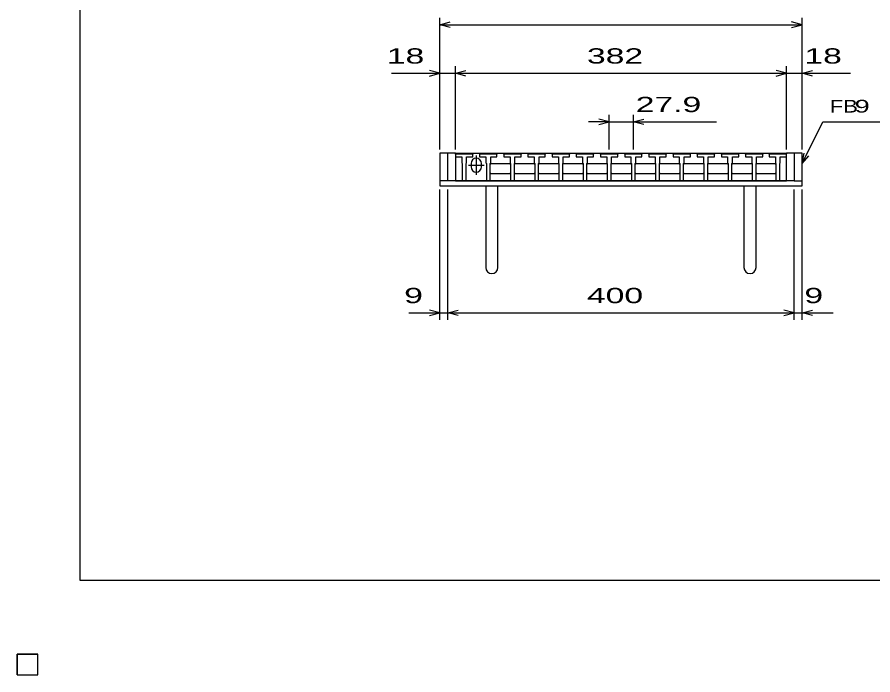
# Model space of a CAD drawing. Units: millimetres, scale not verified, with parts at other scales. Extents: x -1456 to 1385, y -1026 to 843.
# Drawn here: x -1456 to -468, y -1026 to -267 of the extents above; entities that cross this region are included whole.
import ezdxf
from ezdxf.enums import TextEntityAlignment as Align

# ---------------------------------------------------------------- set-up
doc = ezdxf.new("R2010")
doc.units = ezdxf.units.MM
doc.header["$LTSCALE"] = 8
for name, color, linetype, lineweight in [('0_2', 150, 'Continuous', 25), ('16', 3, 'Continuous', 25), ('22', 2, 'Continuous', 25), ('49', 3, 'Continuous', 25)]:
    doc.layers.add(name, color=color, linetype=linetype, lineweight=lineweight)
doc.styles.add('ベクトル', font='')
doc.styles.get('ベクトル').set_extended_font_data('ベクトル')

msp = doc.modelspace()

# ---------------------------------------------------------------- linework, layer by layer
at = {"layer": '0_2'}
for p, q in [((-1383.2, -917.2), (-1383.2, 842.8)), ((1384.8, -917.2), (-1383.2, -917.2))]:
    msp.add_line(p, q, dxfattribs=at)
at = {"layer": '16'}
for p, q in [((-1456, -1002), (-1432, -1002)), ((-1456, -1026), (-1456, -1002)), ((-1456, -1002), (-1432, -1002)), ((-1456, -1026), (-1456, -1002)), ((-1456, -1002), (-1432, -1002)), ((-1456, -1026), (-1456, -1002)), ((-1456, -1002), (-1432, -1002)), ((-1456, -1026), (-1456, -1002)), ((-1456, -1002), (-1432, -1002)), ((-1456, -1026), (-1456, -1002)), ((-1432, -1026), (-1432, -1002)), ((-1432, -1026), (-1432, -1002)), ((-1432, -1026), (-1432, -1002)), ((-1432, -1026), (-1432, -1002)), ((-1432, -1026), (-1432, -1002)), ((-1456, -1026), (-1432, -1026)), ((-1456, -1026), (-1432, -1026)), ((-1456, -1026), (-1432, -1026)), ((-1456, -1026), (-1432, -1026)), ((-1456, -1026), (-1432, -1026))]:
    msp.add_line(p, q, dxfattribs=at)
at = {"layer": '22'}
for p, q in [((-1432, -1002), (-1456, -1002)), ((-1456, -1002), (-1456, -1026)), ((-1432, -1002), (-1456, -1002)), ((-1456, -1002), (-1456, -1026)), ((-1432, -1002), (-1456, -1002)), ((-1456, -1002), (-1456, -1026)), ((-1432, -1026), (-1432, -1002)), ((-1432, -1026), (-1432, -1002)), ((-1432, -1026), (-1432, -1002)), ((-1456, -1026), (-1432, -1026)), ((-1456, -1026), (-1432, -1026)), ((-1456, -1026), (-1432, -1026))]:
    msp.add_line(p, q, dxfattribs=at)
at = {"layer": '49', "color": 4}
for p, q in [((-968, -419.986), (-968, -267.986)), ((-968, -275.986), (-956, -272.786)), ((-956, -279.186), (-968, -275.986)), ((-968, -275.986), (-550, -275.986)), ((-550, -275.986), (-562, -272.786)), ((-562, -279.186), (-550, -275.986)), ((-550, -419.986), (-550, -267.986)), ((-968, -419.986), (-968, -323.986)), ((-950, -419.986), (-950, -323.986)), ((-568, -419.986), (-568, -323.986)), ((-550, -419.986), (-550, -323.986)), ((-1024, -331.986), (-968, -331.986)), ((-968, -331.986), (-980, -328.786)), ((-980, -335.186), (-968, -331.986)), ((-968, -331.986), (-950, -331.986)), ((-950, -331.986), (-938, -328.786)), ((-938, -335.186), (-950, -331.986)), ((-950, -331.986), (-568, -331.986)), ((-568, -331.986), (-580, -328.786)), ((-580, -335.186), (-568, -331.986)), ((-568, -331.986), (-550, -331.986)), ((-550, -331.986), (-538, -328.786)), ((-538, -335.186), (-550, -331.986)), ((-550, -331.986), (-494, -331.986)), ((-772.6, -387.986), (-784.6, -384.786)), ((-772.6, -419.986), (-772.6, -379.986)), ((-744.7, -379.986), (-744.7, -419.986)), ((-744.7, -387.986), (-732.7, -384.786)), ((-772.6, -387.986), (-796.6, -387.986)), ((-784.6, -391.186), (-772.6, -387.986)), ((-772.6, -387.986), (-744.7, -387.986)), ((-732.7, -391.186), (-744.7, -387.986)), ((-744.7, -387.986), (-648.7, -387.986)), ((-550, -435.986), (-526, -387.986)), ((-526, -387.986), (-398, -387.986)), ((-550, -435.986), (-547.6, -424.306)), ((-550, -435.986), (-542, -427.186)), ((-968, -616.386), (-968, -465.986)), ((-959, -616.386), (-959, -465.986)), ((-559, -616.386), (-559, -465.986)), ((-550, -616.386), (-550, -465.986)), ((-1004, -608.386), (-968, -608.386)), ((-968, -608.386), (-980, -605.186)), ((-980, -611.586), (-968, -608.386)), ((-968, -608.386), (-959, -608.386)), ((-959, -608.386), (-947, -605.186)), ((-947, -611.586), (-959, -608.386)), ((-959, -608.386), (-559, -608.386)), ((-559, -608.386), (-571, -605.186)), ((-571, -611.586), (-559, -608.386)), ((-559, -608.386), (-550, -608.386)), ((-550, -608.386), (-538, -605.186)), ((-538, -611.586), (-550, -608.386)), ((-550, -608.386), (-514, -608.386))]:
    msp.add_line(p, q, dxfattribs=at)
at = {"layer": '49', "color": 6}
for p, q in [((-950, -423.986), (-968, -423.986)), ((-968, -423.986), (-968, -461.986)), ((-959, -455.986), (-959, -423.986)), ((-550, -423.986), (-568, -423.986)), ((-559, -423.986), (-559, -455.986)), ((-550, -461.986), (-550, -423.986)), ((-959, -455.986), (-968, -455.986)), ((-968, -461.986), (-550, -461.986)), ((-559, -455.986), (-959, -455.986)), ((-915, -461.986), (-915, -555.986)), ((-901, -555.987), (-901, -461.987)), ((-617, -461.986), (-617, -555.986)), ((-603, -555.987), (-603, -461.987)), ((-559, -455.986), (-550, -455.986))]:
    msp.add_line(p, q, dxfattribs=at)
at = {"layer": '49'}
for p, q in [((-950, -425.486), (-949.5, -423.986)), ((-950, -423.986), (-568, -423.986)), ((-950, -423.986), (-950, -455.986)), ((-949.5, -423.986), (-946.6, -423.986)), ((-946.6, -423.986), (-946.1, -425.486)), ((-941.95, -425.486), (-941.45, -423.986)), ((-941.45, -423.986), (-938.55, -423.986)), ((-938.55, -423.986), (-938.05, -425.486)), ((-933.9, -425.486), (-933.4, -423.986)), ((-933.4, -423.986), (-930.5, -423.986)), ((-930.5, -423.986), (-930, -425.486)), ((-922.1, -425.486), (-921.6, -423.986)), ((-921.6, -423.986), (-918.7, -423.986)), ((-918.7, -423.986), (-918.2, -425.486)), ((-914.05, -425.486), (-913.55, -423.986)), ((-913.55, -423.986), (-910.65, -423.986)), ((-910.65, -423.986), (-910.15, -425.486)), ((-906, -425.486), (-905.5, -423.986)), ((-905.5, -423.986), (-902.6, -423.986)), ((-902.6, -423.986), (-902.1, -425.486)), ((-894.2, -425.486), (-893.7, -423.986)), ((-893.7, -423.986), (-890.8, -423.986)), ((-890.8, -423.986), (-890.3, -425.486)), ((-886.15, -425.486), (-885.65, -423.986)), ((-885.65, -423.986), (-882.75, -423.986)), ((-882.75, -423.986), (-882.25, -425.486)), ((-878.1, -425.486), (-877.6, -423.986)), ((-877.6, -423.986), (-874.7, -423.986)), ((-874.7, -423.986), (-874.2, -425.486)), ((-866.3, -425.486), (-865.8, -423.986)), ((-865.8, -423.986), (-862.9, -423.986)), ((-862.9, -423.986), (-862.4, -425.486)), ((-858.25, -425.486), (-857.75, -423.986)), ((-857.75, -423.986), (-854.85, -423.986)), ((-854.85, -423.986), (-854.35, -425.486)), ((-850.2, -425.486), (-849.7, -423.986)), ((-849.7, -423.986), (-846.8, -423.986)), ((-846.8, -423.986), (-846.3, -425.486)), ((-838.4, -425.486), (-837.9, -423.986)), ((-837.9, -423.986), (-835, -423.986)), ((-835, -423.986), (-834.5, -425.486)), ((-830.35, -425.486), (-829.85, -423.986)), ((-829.85, -423.986), (-826.95, -423.986)), ((-826.95, -423.986), (-826.45, -425.486)), ((-822.3, -425.486), (-821.8, -423.986)), ((-821.8, -423.986), (-818.9, -423.986)), ((-818.9, -423.986), (-818.4, -425.486)), ((-810.5, -425.486), (-810, -423.986)), ((-810, -423.986), (-807.1, -423.986)), ((-807.1, -423.986), (-806.6, -425.486)), ((-802.45, -425.486), (-801.95, -423.986)), ((-801.95, -423.986), (-799.05, -423.986)), ((-799.05, -423.986), (-798.55, -425.486)), ((-794.4, -425.486), (-793.9, -423.986)), ((-793.9, -423.986), (-791, -423.986)), ((-791, -423.986), (-790.5, -425.486)), ((-782.6, -425.486), (-782.1, -423.986)), ((-782.1, -423.986), (-779.2, -423.986)), ((-779.2, -423.986), (-778.7, -425.486)), ((-774.55, -425.486), (-774.05, -423.986)), ((-774.05, -423.986), (-771.15, -423.986)), ((-771.15, -423.986), (-770.65, -425.486)), ((-766.5, -425.486), (-766, -423.986)), ((-766, -423.986), (-763.1, -423.986)), ((-763.1, -423.986), (-762.6, -425.486)), ((-754.7, -425.486), (-754.2, -423.986)), ((-754.2, -423.986), (-751.3, -423.986)), ((-751.3, -423.986), (-750.8, -425.486)), ((-746.65, -425.486), (-746.15, -423.986)), ((-746.15, -423.986), (-743.25, -423.986)), ((-743.25, -423.986), (-742.75, -425.486)), ((-738.6, -425.486), (-738.1, -423.986)), ((-738.1, -423.986), (-735.2, -423.986)), ((-735.2, -423.986), (-734.7, -425.486)), ((-726.8, -425.486), (-726.3, -423.986)), ((-726.3, -423.986), (-723.4, -423.986)), ((-723.4, -423.986), (-722.9, -425.486)), ((-718.75, -425.486), (-718.25, -423.986)), ((-718.25, -423.986), (-715.35, -423.986)), ((-715.35, -423.986), (-714.85, -425.486)), ((-710.7, -425.486), (-710.2, -423.986)), ((-710.2, -423.986), (-707.3, -423.986)), ((-707.3, -423.986), (-706.8, -425.486)), ((-698.9, -425.486), (-698.4, -423.986)), ((-698.4, -423.986), (-695.5, -423.986)), ((-695.5, -423.986), (-695, -425.486)), ((-690.85, -425.486), (-690.35, -423.986)), ((-690.35, -423.986), (-687.45, -423.986)), ((-687.45, -423.986), (-686.95, -425.486)), ((-682.8, -425.486), (-682.3, -423.986)), ((-682.3, -423.986), (-679.4, -423.986)), ((-679.4, -423.986), (-678.9, -425.486)), ((-671, -425.486), (-670.5, -423.986)), ((-670.5, -423.986), (-667.6, -423.986)), ((-667.6, -423.986), (-667.1, -425.486)), ((-662.95, -425.486), (-662.45, -423.986)), ((-662.45, -423.986), (-659.55, -423.986)), ((-659.55, -423.986), (-659.05, -425.486)), ((-654.9, -425.486), (-654.4, -423.986)), ((-654.4, -423.986), (-651.5, -423.986)), ((-651.5, -423.986), (-651, -425.486)), ((-643.1, -425.486), (-642.6, -423.986)), ((-642.6, -423.986), (-639.7, -423.986)), ((-639.7, -423.986), (-639.2, -425.486)), ((-635.05, -425.486), (-634.55, -423.986)), ((-634.55, -423.986), (-631.65, -423.986)), ((-631.65, -423.986), (-631.15, -425.486)), ((-627, -425.486), (-626.5, -423.986)), ((-626.5, -423.986), (-623.6, -423.986)), ((-623.6, -423.986), (-623.1, -425.486)), ((-615.2, -425.486), (-614.7, -423.986)), ((-614.7, -423.986), (-611.8, -423.986)), ((-611.8, -423.986), (-611.3, -425.486)), ((-607.15, -425.486), (-606.65, -423.986)), ((-606.65, -423.986), (-603.75, -423.986)), ((-603.75, -423.986), (-603.25, -425.486)), ((-599.1, -425.486), (-598.6, -423.986)), ((-598.6, -423.986), (-595.7, -423.986)), ((-595.7, -423.986), (-595.2, -425.486)), ((-588, -425.486), (-587.5, -423.986)), ((-587.5, -423.986), (-584.6, -423.986)), ((-584.6, -423.986), (-584.1, -425.486)), ((-579.95, -425.486), (-579.45, -423.986)), ((-579.45, -423.986), (-576.55, -423.986)), ((-576.55, -423.986), (-576.05, -425.486)), ((-571.9, -425.486), (-571.4, -423.986)), ((-571.4, -423.986), (-568.5, -423.986)), ((-568.5, -423.986), (-568, -425.486)), ((-568, -455.986), (-568, -423.986)), ((-950, -425.486), (-950, -428.486)), ((-930, -425.486), (-950, -425.486)), ((-950, -428.486), (-942.75, -428.486)), ((-942.75, -428.486), (-942.75, -435.486)), ((-937.25, -435.486), (-937.25, -428.486)), ((-937.25, -428.486), (-930, -428.486)), ((-930, -428.486), (-930, -425.486)), ((-926.05, -426.986), (-926.05, -448.986)), ((-922.1, -425.486), (-922.1, -428.486)), ((-902.1, -425.486), (-922.1, -425.486)), ((-922.1, -428.486), (-914.85, -428.486)), ((-914.85, -428.486), (-914.85, -435.486)), ((-909.35, -435.486), (-909.35, -428.486)), ((-909.35, -428.486), (-902.1, -428.486)), ((-902.1, -428.486), (-902.1, -425.486)), ((-894.2, -425.486), (-894.2, -428.486)), ((-874.2, -425.486), (-894.2, -425.486)), ((-894.2, -428.486), (-886.95, -428.486)), ((-886.95, -428.486), (-886.95, -435.486)), ((-881.45, -435.486), (-881.45, -428.486)), ((-881.45, -428.486), (-874.2, -428.486)), ((-874.2, -428.486), (-874.2, -425.486)), ((-866.3, -425.486), (-866.3, -428.486)), ((-846.3, -425.486), (-866.3, -425.486)), ((-866.3, -428.486), (-859.05, -428.486)), ((-859.05, -428.486), (-859.05, -435.486)), ((-853.55, -435.486), (-853.55, -428.486)), ((-853.55, -428.486), (-846.3, -428.486)), ((-846.3, -428.486), (-846.3, -425.486)), ((-838.4, -425.486), (-838.4, -428.486)), ((-818.4, -425.486), (-838.4, -425.486)), ((-838.4, -428.486), (-831.15, -428.486)), ((-831.15, -428.486), (-831.15, -435.486)), ((-825.65, -435.486), (-825.65, -428.486)), ((-825.65, -428.486), (-818.4, -428.486)), ((-818.4, -428.486), (-818.4, -425.486)), ((-810.5, -425.486), (-810.5, -428.486)), ((-790.5, -425.486), (-810.5, -425.486)), ((-810.5, -428.486), (-803.25, -428.486)), ((-803.25, -428.486), (-803.25, -435.486)), ((-797.75, -435.486), (-797.75, -428.486)), ((-797.75, -428.486), (-790.5, -428.486)), ((-790.5, -428.486), (-790.5, -425.486)), ((-782.6, -425.486), (-782.6, -428.486)), ((-762.6, -425.486), (-782.6, -425.486)), ((-782.6, -428.486), (-775.35, -428.486)), ((-775.35, -428.486), (-775.35, -435.486)), ((-769.85, -435.486), (-769.85, -428.486)), ((-769.85, -428.486), (-762.6, -428.486)), ((-762.6, -428.486), (-762.6, -425.486)), ((-754.7, -425.486), (-754.7, -428.486)), ((-734.7, -425.486), (-754.7, -425.486)), ((-754.7, -428.486), (-747.45, -428.486)), ((-747.45, -428.486), (-747.45, -435.486)), ((-741.95, -435.486), (-741.95, -428.486)), ((-741.95, -428.486), (-734.7, -428.486)), ((-734.7, -428.486), (-734.7, -425.486)), ((-726.8, -425.486), (-726.8, -428.486)), ((-706.8, -425.486), (-726.8, -425.486)), ((-726.8, -428.486), (-719.55, -428.486)), ((-719.55, -428.486), (-719.55, -435.486)), ((-714.05, -435.486), (-714.05, -428.486)), ((-714.05, -428.486), (-706.8, -428.486)), ((-706.8, -428.486), (-706.8, -425.486)), ((-698.9, -425.486), (-698.9, -428.486)), ((-678.9, -425.486), (-698.9, -425.486)), ((-698.9, -428.486), (-691.65, -428.486)), ((-691.65, -428.486), (-691.65, -435.486)), ((-686.15, -435.486), (-686.15, -428.486)), ((-686.15, -428.486), (-678.9, -428.486)), ((-678.9, -428.486), (-678.9, -425.486)), ((-671, -425.486), (-671, -428.486)), ((-651, -425.486), (-671, -425.486)), ((-671, -428.486), (-663.75, -428.486)), ((-663.75, -428.486), (-663.75, -435.486)), ((-658.25, -435.486), (-658.25, -428.486)), ((-658.25, -428.486), (-651, -428.486)), ((-651, -428.486), (-651, -425.486)), ((-643.1, -425.486), (-643.1, -428.486)), ((-623.1, -425.486), (-643.1, -425.486)), ((-643.1, -428.486), (-635.85, -428.486)), ((-635.85, -428.486), (-635.85, -435.486)), ((-630.35, -435.486), (-630.35, -428.486)), ((-630.35, -428.486), (-623.1, -428.486)), ((-623.1, -428.486), (-623.1, -425.486)), ((-615.2, -425.486), (-615.2, -428.486)), ((-595.2, -425.486), (-615.2, -425.486)), ((-615.2, -428.486), (-607.95, -428.486)), ((-607.95, -428.486), (-607.95, -435.486)), ((-602.45, -435.486), (-602.45, -428.486)), ((-602.45, -428.486), (-595.2, -428.486)), ((-595.2, -428.486), (-595.2, -425.486)), ((-588, -425.486), (-588, -428.486)), ((-568, -425.486), (-588, -425.486)), ((-588, -428.486), (-580.75, -428.486)), ((-580.75, -428.486), (-580.75, -435.486)), ((-575.25, -435.486), (-575.25, -428.486)), ((-575.25, -428.486), (-568, -428.486)), ((-568, -428.486), (-568, -425.486)), ((-942.75, -435.486), (-942.25, -435.986)), ((-942.25, -435.986), (-942.25, -455.986)), ((-937.75, -435.986), (-937.25, -435.486)), ((-937.75, -455.986), (-937.75, -435.986)), ((-935.05, -437.986), (-917.05, -437.986)), ((-932.05, -435.986), (-932.05, -439.986)), ((-920.05, -439.987), (-920.05, -435.987)), ((-914.85, -435.486), (-914.35, -435.986)), ((-914.35, -435.986), (-914.35, -455.986)), ((-909.85, -435.986), (-909.35, -435.486)), ((-909.85, -455.986), (-909.85, -435.986)), ((-909.85, -436.986), (-908.85, -435.986)), ((-908.85, -435.986), (-887.45, -435.986)), ((-887.45, -435.986), (-886.45, -436.986)), ((-886.95, -435.486), (-886.45, -435.986)), ((-886.45, -435.986), (-886.45, -455.986)), ((-881.95, -435.986), (-881.45, -435.486)), ((-881.95, -455.986), (-881.95, -435.986)), ((-881.95, -436.986), (-880.95, -435.986)), ((-880.95, -435.986), (-859.55, -435.986)), ((-859.55, -435.986), (-858.55, -436.986)), ((-859.05, -435.486), (-858.55, -435.986)), ((-858.55, -435.986), (-858.55, -455.986)), ((-854.05, -435.986), (-853.55, -435.486)), ((-854.05, -455.986), (-854.05, -435.986)), ((-854.05, -436.986), (-853.05, -435.986)), ((-853.05, -435.986), (-831.65, -435.986)), ((-831.65, -435.986), (-830.65, -436.986)), ((-831.15, -435.486), (-830.65, -435.986)), ((-830.65, -435.986), (-830.65, -455.986)), ((-826.15, -435.986), (-825.65, -435.486)), ((-826.15, -455.986), (-826.15, -435.986)), ((-826.15, -436.986), (-825.15, -435.986)), ((-825.15, -435.986), (-803.75, -435.986)), ((-803.75, -435.986), (-802.75, -436.986)), ((-803.25, -435.486), (-802.75, -435.986)), ((-802.75, -435.986), (-802.75, -455.986)), ((-798.25, -435.986), (-797.75, -435.486)), ((-798.25, -455.986), (-798.25, -435.986)), ((-798.25, -436.986), (-797.25, -435.986)), ((-797.25, -435.986), (-775.85, -435.986)), ((-775.85, -435.986), (-774.85, -436.986)), ((-775.35, -435.486), (-774.85, -435.986)), ((-774.85, -435.986), (-774.85, -455.986)), ((-770.35, -435.986), (-769.85, -435.486)), ((-770.35, -455.986), (-770.35, -435.986)), ((-770.35, -436.986), (-769.35, -435.986)), ((-769.35, -435.986), (-747.95, -435.986)), ((-747.95, -435.986), (-746.95, -436.986)), ((-747.45, -435.486), (-746.95, -435.986)), ((-746.95, -435.986), (-746.95, -455.986)), ((-742.45, -435.986), (-741.95, -435.486)), ((-742.45, -455.986), (-742.45, -435.986)), ((-742.45, -436.986), (-741.45, -435.986)), ((-741.45, -435.986), (-720.05, -435.986)), ((-720.05, -435.986), (-719.05, -436.986)), ((-719.55, -435.486), (-719.05, -435.986)), ((-719.05, -435.986), (-719.05, -455.986)), ((-714.55, -435.986), (-714.05, -435.486)), ((-714.55, -455.986), (-714.55, -435.986)), ((-714.55, -436.986), (-713.55, -435.986)), ((-713.55, -435.986), (-692.15, -435.986)), ((-692.15, -435.986), (-691.15, -436.986)), ((-691.65, -435.486), (-691.15, -435.986)), ((-691.15, -435.986), (-691.15, -455.986)), ((-686.65, -435.986), (-686.15, -435.486)), ((-686.65, -455.986), (-686.65, -435.986)), ((-686.65, -436.986), (-685.65, -435.986)), ((-685.65, -435.986), (-664.25, -435.986)), ((-664.25, -435.986), (-663.25, -436.986)), ((-663.75, -435.486), (-663.25, -435.986)), ((-663.25, -435.986), (-663.25, -455.986)), ((-658.75, -435.986), (-658.25, -435.486)), ((-658.75, -455.986), (-658.75, -435.986)), ((-658.75, -436.986), (-657.75, -435.986)), ((-657.75, -435.986), (-636.35, -435.986)), ((-636.35, -435.986), (-635.35, -436.986)), ((-635.85, -435.486), (-635.35, -435.986)), ((-635.35, -435.986), (-635.35, -455.986)), ((-630.85, -435.986), (-630.35, -435.486)), ((-630.85, -455.986), (-630.85, -435.986)), ((-630.85, -436.986), (-629.85, -435.986)), ((-629.85, -435.986), (-608.45, -435.986)), ((-608.45, -435.986), (-607.45, -436.986)), ((-607.95, -435.486), (-607.45, -435.986)), ((-607.45, -435.986), (-607.45, -455.986)), ((-602.95, -435.986), (-602.45, -435.486)), ((-602.95, -455.986), (-602.95, -435.986)), ((-602.95, -436.986), (-601.95, -435.986)), ((-601.95, -435.986), (-581.25, -435.986)), ((-581.25, -435.986), (-580.25, -436.986)), ((-580.75, -435.486), (-580.25, -435.986)), ((-580.25, -435.986), (-580.25, -455.986)), ((-575.75, -435.986), (-575.25, -435.486)), ((-575.75, -455.986), (-575.75, -435.986)), ((-908.85, -447.986), (-909.85, -446.986)), ((-887.45, -447.986), (-908.85, -447.986)), ((-886.45, -446.986), (-887.45, -447.986)), ((-880.95, -447.986), (-881.95, -446.986)), ((-859.55, -447.986), (-880.95, -447.986)), ((-858.55, -446.986), (-859.55, -447.986)), ((-853.05, -447.986), (-854.05, -446.986)), ((-831.65, -447.986), (-853.05, -447.986)), ((-830.65, -446.986), (-831.65, -447.986)), ((-825.15, -447.986), (-826.15, -446.986)), ((-803.75, -447.986), (-825.15, -447.986)), ((-802.75, -446.986), (-803.75, -447.986)), ((-797.25, -447.986), (-798.25, -446.986)), ((-775.85, -447.986), (-797.25, -447.986)), ((-774.85, -446.986), (-775.85, -447.986)), ((-769.35, -447.986), (-770.35, -446.986)), ((-747.95, -447.986), (-769.35, -447.986)), ((-746.95, -446.986), (-747.95, -447.986)), ((-741.45, -447.986), (-742.45, -446.986)), ((-720.05, -447.986), (-741.45, -447.986)), ((-719.05, -446.986), (-720.05, -447.986)), ((-713.55, -447.986), (-714.55, -446.986)), ((-692.15, -447.986), (-713.55, -447.986)), ((-691.15, -446.986), (-692.15, -447.986)), ((-685.65, -447.986), (-686.65, -446.986)), ((-664.25, -447.986), (-685.65, -447.986)), ((-663.25, -446.986), (-664.25, -447.986)), ((-657.75, -447.986), (-658.75, -446.986)), ((-636.35, -447.986), (-657.75, -447.986)), ((-635.35, -446.986), (-636.35, -447.986)), ((-629.85, -447.986), (-630.85, -446.986)), ((-608.45, -447.986), (-629.85, -447.986)), ((-607.45, -446.986), (-608.45, -447.986)), ((-601.95, -447.986), (-602.95, -446.986)), ((-581.25, -447.986), (-601.95, -447.986)), ((-580.25, -446.986), (-581.25, -447.986)), ((-950, -455.986), (-568, -455.986)), ((-942.25, -455.986), (-937.75, -455.986)), ((-914.35, -455.986), (-909.85, -455.986)), ((-886.45, -455.986), (-881.95, -455.986)), ((-858.55, -455.986), (-854.05, -455.986)), ((-830.65, -455.986), (-826.15, -455.986)), ((-802.75, -455.986), (-798.25, -455.986)), ((-774.85, -455.986), (-770.35, -455.986)), ((-746.95, -455.986), (-742.45, -455.986)), ((-719.05, -455.986), (-714.55, -455.986)), ((-691.15, -455.986), (-686.65, -455.986)), ((-663.25, -455.986), (-658.75, -455.986)), ((-635.35, -455.986), (-630.85, -455.986)), ((-607.45, -455.986), (-602.95, -455.986)), ((-580.25, -455.986), (-575.75, -455.986))]:
    msp.add_line(p, q, dxfattribs=at)
for centre, start, end in [((-926.05, -435.987), 0, 180), ((-926.05, -439.986), 180, 0)]:
    msp.add_arc(centre, 6, start, end, dxfattribs=at)
at = {"layer": '49', "color": 6}
for centre in [(-908, -555.986), (-610, -555.986)]:
    msp.add_arc(centre, 7, 180, 0, dxfattribs=at)

# ---------------------------------------------------------------- texts
at = {"layer": '49', "color": 2, "style": 'ベクトル'}
for s, height, width, p in [(' 18 ', 17.6, 1.65, (-1040, -311.986)), (' 382 ', 17.6, 1.65, (-809, -311.986)), (' 18 ', 17.6, 1.65, (-558, -311.986)), (' 27.9 ', 17.6, 1.65, (-752.7, -367.986)), ('FB', 14.66, 1.3, (-518, -369.986)), (' 9 ', 14.66, 1.6, (-498, -369.986)), (' 9 ', 17.6, 1.65, (-1020, -588.386)), (' 400 ', 17.6, 1.65, (-809, -588.386)), (' 9 ', 17.6, 1.65, (-558, -588.386))]:
    msp.add_text(s, height=height, dxfattribs=dict(at, width=width)).set_placement(p, align=Align.MIDDLE_LEFT)

doc.saveas('drawing.dxf')
